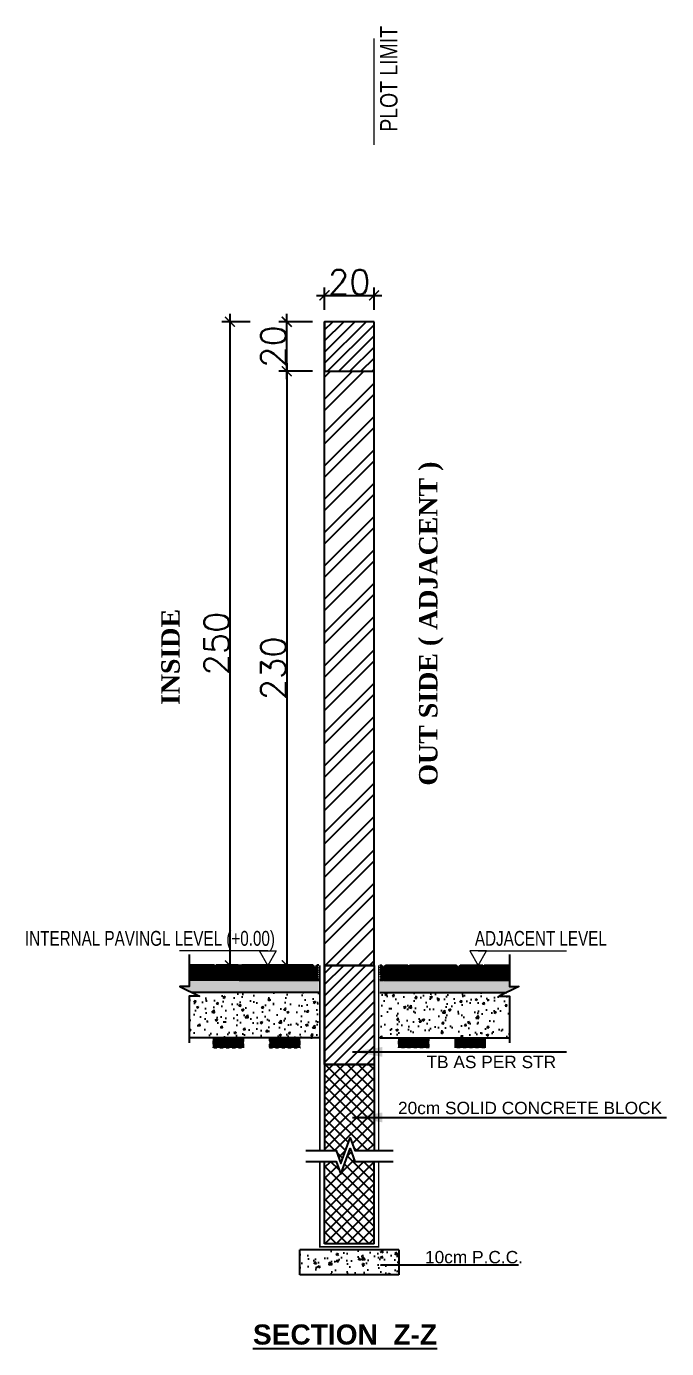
# Model space of a CAD drawing. Header units: centimetres. Extents: x -3744 to 3813, y -6963 to 3597.
# Drawn here: x -643 to 3, y -6954 to -5619 of the extents above; entities that cross this region are included whole.
import ezdxf

# ---------------------------------------------------------------- set-up
doc = ezdxf.new("R2010")
doc.units = ezdxf.units.CM
doc.header["$LTSCALE"] = 100
doc.header["$MEASUREMENT"] = 0
doc.linetypes.add('CENTER2', pattern=[1.125, 0.75, -0.125, 0.125, -0.125])
doc.layers.add('A-DIM-IN', color=6, linetype='Continuous', lineweight=5)
for name, color, linetype in [('A_DIM-AXIS', 6, 'Continuous'), ('ARROW', 8, 'Continuous'), ('AXIS', 9, 'CENTER2'), ('CONC', 3, 'Continuous'), ('HATCH', 8, 'Continuous'), ('L-LANDSCAPE', 11, 'Continuous'), ('LVL', 2, 'Continuous'), ('Section', 7, 'Continuous'), ('TEXT', 3, 'Continuous'), ('WALL-01', 7, 'Continuous'), ('WALL-03', 2, 'Continuous')]:
    doc.layers.add(name, color=color, linetype=linetype)
doc.styles.add('22', font='romans.shx')
doc.styles.add('ARIAL', font='arial.ttf')
doc.styles.add('EN-SCL-DIM', font='swisscl.ttf')
doc.styles.add('SANSSERIFBOLD', font='SASB____.pfb', dxfattribs={"height": 0.7})
doc.styles.add('STYLE1', font='arial.ttf', dxfattribs={"height": 8})
doc.styles.add('T3', font='timesbd.ttf')
doc.dimstyles.new('100', dxfattribs={"dimtxt": 15, "dimasz": 10, "dimexe": 8, "dimexo": 12, "dimgap": 6, "dimtad": 1, "dimdec": 0, "dimzin": 0, "dimdsep": 46, "dimtxsty": '22', "dimblk": 'ARCHTICK', "dimcen": 30, "dimdle": 8, "dimclrd": 1, "dimclre": 1, "dimclrt": 2, "dimadec": 0, "dimazin": 0, "dimtfac": 1, "dimtdec": 0, "dimtmove": 2, "dimatfit": 3, "dimldrblk": 'OBLIQUE', "dimfxl": 100, "dimtolj": 1, "dimtzin": 0, "dimarcsym": 0})
doc.dimstyles.new('D15-1-100', dxfattribs={"dimtxt": 3, "dimasz": 4, "dimexe": 0.1, "dimexo": 0.25, "dimgap": 3, "dimtad": 1, "dimdec": 0, "dimzin": 3, "dimdsep": 46, "dimlunit": 4, "dimtxsty": 'Standard', "dimblk2": 'OBLIQUE', "dimcen": 0, "dimclrd": 8, "dimclre": 8, "dimclrt": 256, "dimadec": 0, "dimazin": 0, "dimtfac": 1, "dimtdec": 0, "dimtix": 1, "dimtmove": 2, "dimatfit": 3, "dimfxl": 1, "dimtolj": 1, "dimtzin": 13, "dimlwd": -1, "dimlwe": -1, "dimarcsym": 0})
pattern_1 = [(37.5, (-184063.3522, -617058.9994), (-0.080001565, 2.4470661866), [0, -1.9304, 0, -2.159, 0, -2.06375]), (7.5, (-184063.3522, -617058.9994), (2.247616416, 3.584125503), [0, -1.0414, 0, -1.7399, 0, -0.66675]), (327.5, (-184064.9143, -617058.9994), (3.954961851, 0.0071859234), [0, -0.635, 0, -2.286, 0, -2.9845]), (317.5, (-184064.9143, -617058.9994), (3.817782262, 1.114646616), [0, -0.3175, 0, -1.4986, 0, -1.7145])]
pattern_2 = [(50, (-155.34, -6632.154), (22.7731, -1.9924), [2.3813, -26.1938]), (355, (-155.34, -6632.154), (-4.4054, 23.8821), [1.905, -20.955]), (100.4514, (-153.442, -6632.32), (18.3677, 21.8897), [2.0238, -22.2613]), (46.184, (-155.34, -6625.804), (33.885, -5.2553), [3.572, -39.2906]), (96.636, (-152.517, -6626.24), (29.6755, 30.9283), [3.0356, -33.392]), (351.184, (-155.34, -6625.804), (29.6755, 30.9283), [2.8575, -31.4325]), (21, (-152.165, -6627.391), (18.9518, -12.7831), [2.3813, -26.1938]), (326, (-152.165, -6627.39), (7.7253, 23.0235), [1.905, -20.955]), (71.4514, (-150.586, -6628.456), (26.677, 10.2403), [2.0238, -22.2612]), (37.5, (-155.34, -6632.154), (0.38608, 10.56938), [0, -20.701, 0, -21.2725, 0, -21.03438]), (7.5, (-155.34, -6632.154), (8.35246, 12.52257), [0, -12.1285, 0, -20.22475, 0, -8.01688]), (327.5, (-162.4205, -6632.154), (16.94882, -0.7161), [0, -7.9375, 0, -24.765, 0, -32.86125]), (317.5, (-165.595, -6632.154), (18.51615, 3.1783), [0, -10.31875, 0, -16.4465, 0, -23.33625])]
pattern_3 = [(135, (-183925.6517, -616586.888), (-1.122532015, -1.122532015), [])]

# ---------------------------------------------------------------- blocks, each defined once
blk = doc.blocks.new('_OBLIQUE')
at = {"color": 0, "linetype": 'ByBlock'}
blk.add_line((-0.5, -0.5), (0.5, 0.5), dxfattribs=at)
blk = doc.blocks.new('*X83')
at = {"color": 0}
for p, q in [((-5508, 1094), (-5500, 1094)), ((-5508, 1084), (-5500, 1084)), ((-5508, 1075), (-5500, 1075)), ((-5503, 1047), (-5503, 1072)), ((-5497, 1072), (-5497, 1095)), ((-5488, 1072), (-5488, 1095)), ((-5478, 1072), (-5478, 1095)), ((-5475, 1094), (-5450, 1094)), ((-5475, 1084), (-5450, 1084)), ((-5475, 1075), (-5450, 1075)), ((-5472, 1047), (-5472, 1072)), ((-5462, 1047), (-5462, 1072)), ((-5453, 1047), (-5453, 1072)), ((-5447, 1072), (-5447, 1095)), ((-5438, 1072), (-5438, 1095)), ((-5428, 1072), (-5428, 1095)), ((-5425, 1094), (-5400, 1094)), ((-5425, 1084), (-5400, 1084)), ((-5425, 1075), (-5400, 1075)), ((-5422, 1047), (-5422, 1072)), ((-5412, 1047), (-5412, 1072)), ((-5403, 1047), (-5403, 1072)), ((-5397, 1072), (-5397, 1095)), ((-5388, 1072), (-5388, 1095)), ((-5378, 1072), (-5378, 1095)), ((-5375, 1094), (-5350, 1094)), ((-5375, 1084), (-5350, 1084)), ((-5375, 1075), (-5350, 1075)), ((-5372, 1047), (-5372, 1072)), ((-5362, 1047), (-5362, 1072)), ((-5353, 1047), (-5353, 1072)), ((-5347, 1072), (-5347, 1095)), ((-5338, 1072), (-5338, 1095)), ((-5328, 1072), (-5328, 1095)), ((-5325, 1094), (-5300, 1094)), ((-5325, 1084), (-5300, 1084)), ((-5325, 1075), (-5300, 1075)), ((-5322, 1047), (-5322, 1072)), ((-5312, 1047), (-5312, 1072)), ((-5303, 1047), (-5303, 1072)), ((-5297, 1072), (-5297, 1095)), ((-5288, 1072), (-5288, 1095)), ((-5278, 1072), (-5278, 1095)), ((-5275, 1094), (-5254, 1094)), ((-5275, 1084), (-5254, 1084)), ((-5275, 1075), (-5254, 1075)), ((-5272, 1047), (-5272, 1072)), ((-5262, 1047), (-5262, 1072)), ((-5051, 1094), (-5050, 1094)), ((-5051, 1084), (-5050, 1084)), ((-5051, 1075), (-5050, 1075)), ((-5047, 1072), (-5047, 1095)), ((-5038, 1072), (-5038, 1095)), ((-5028, 1072), (-5028, 1095)), ((-5025, 1094), (-5000, 1094)), ((-5025, 1084), (-5000, 1084)), ((-5025, 1075), (-5000, 1075)), ((-5022, 1047), (-5022, 1072)), ((-5012, 1047), (-5012, 1072)), ((-5003, 1047), (-5003, 1072)), ((-4997, 1072), (-4997, 1095)), ((-4988, 1072), (-4988, 1095)), ((-4978, 1072), (-4978, 1095)), ((-4975, 1094), (-4950, 1094)), ((-4975, 1084), (-4950, 1084)), ((-4975, 1075), (-4950, 1075)), ((-4972, 1047), (-4972, 1072)), ((-4962, 1047), (-4962, 1072)), ((-4953, 1047), (-4953, 1072)), ((-4947, 1072), (-4947, 1095)), ((-4938, 1072), (-4938, 1095)), ((-4928, 1072), (-4928, 1095)), ((-4925, 1094), (-4900, 1094)), ((-4925, 1084), (-4900, 1084)), ((-4925, 1075), (-4900, 1075)), ((-4922, 1047), (-4922, 1072)), ((-4912, 1047), (-4912, 1072)), ((-4903, 1047), (-4903, 1072)), ((-4897, 1072), (-4897, 1095)), ((-4888, 1072), (-4888, 1095)), ((-4878, 1072), (-4878, 1095)), ((-4875, 1094), (-4850, 1094)), ((-4875, 1084), (-4850, 1084)), ((-4875, 1075), (-4850, 1075)), ((-4872, 1047), (-4872, 1072)), ((-4862, 1047), (-4862, 1072)), ((-4853, 1047), (-4853, 1072)), ((-4847, 1072), (-4847, 1095)), ((-4838, 1072), (-4838, 1095)), ((-4828, 1072), (-4828, 1095)), ((-4825, 1094), (-4800, 1094)), ((-4825, 1084), (-4800, 1084)), ((-4825, 1075), (-4800, 1075)), ((-4822, 1047), (-4822, 1072)), ((-4812, 1047), (-4812, 1072)), ((-4803, 1047), (-4803, 1072)), ((-5508, 1044), (-5500, 1044)), ((-5508, 1034), (-5500, 1034)), ((-5508, 1025), (-5500, 1025)), ((-5503, 1018), (-5503, 1022)), ((-5500, 1069), (-5475, 1069)), ((-5500, 1059), (-5475, 1059)), ((-5500, 1050), (-5475, 1050)), ((-5500, 1019), (-5475, 1019)), ((-5497, 1022), (-5497, 1047)), ((-5488, 1022), (-5488, 1047)), ((-5478, 1022), (-5478, 1047)), ((-5475, 1044), (-5450, 1044)), ((-5475, 1034), (-5450, 1034)), ((-5475, 1025), (-5450, 1025)), ((-5472, 1018), (-5472, 1022)), ((-5462, 1018), (-5462, 1022)), ((-5453, 1018), (-5453, 1022)), ((-5450, 1069), (-5425, 1069)), ((-5450, 1059), (-5425, 1059)), ((-5450, 1050), (-5425, 1050)), ((-5450, 1019), (-5425, 1019)), ((-5447, 1022), (-5447, 1047)), ((-5438, 1022), (-5438, 1047)), ((-5428, 1022), (-5428, 1047)), ((-5425, 1044), (-5400, 1044)), ((-5425, 1034), (-5400, 1034)), ((-5425, 1025), (-5400, 1025)), ((-5422, 1018), (-5422, 1022)), ((-5412, 1018), (-5412, 1022)), ((-5403, 1018), (-5403, 1022)), ((-5400, 1069), (-5375, 1069)), ((-5400, 1059), (-5375, 1059)), ((-5400, 1050), (-5375, 1050)), ((-5400, 1019), (-5375, 1019)), ((-5397, 1022), (-5397, 1047)), ((-5388, 1022), (-5388, 1047)), ((-5378, 1022), (-5378, 1047)), ((-5375, 1044), (-5350, 1044)), ((-5375, 1034), (-5350, 1034)), ((-5375, 1025), (-5350, 1025)), ((-5372, 1018), (-5372, 1022)), ((-5362, 1018), (-5362, 1022)), ((-5353, 1018), (-5353, 1022)), ((-5350, 1069), (-5325, 1069)), ((-5350, 1059), (-5325, 1059)), ((-5350, 1050), (-5325, 1050)), ((-5350, 1019), (-5325, 1019)), ((-5347, 1022), (-5347, 1047)), ((-5338, 1022), (-5338, 1047)), ((-5328, 1022), (-5328, 1047)), ((-5325, 1044), (-5300, 1044)), ((-5325, 1034), (-5300, 1034)), ((-5325, 1025), (-5300, 1025)), ((-5322, 1018), (-5322, 1022)), ((-5312, 1018), (-5312, 1022)), ((-5303, 1018), (-5303, 1022)), ((-5300, 1069), (-5275, 1069)), ((-5300, 1059), (-5275, 1059)), ((-5300, 1050), (-5275, 1050)), ((-5300, 1019), (-5275, 1019)), ((-5297, 1022), (-5297, 1047)), ((-5288, 1022), (-5288, 1047)), ((-5278, 1022), (-5278, 1047)), ((-5275, 1044), (-5254, 1044)), ((-5275, 1034), (-5254, 1034)), ((-5275, 1025), (-5254, 1025)), ((-5272, 1018), (-5272, 1022)), ((-5262, 1018), (-5262, 1022)), ((-5051, 1044), (-5050, 1044)), ((-5051, 1034), (-5050, 1034)), ((-5051, 1025), (-5050, 1025)), ((-5050, 1069), (-5025, 1069)), ((-5050, 1059), (-5025, 1059)), ((-5050, 1050), (-5025, 1050)), ((-5050, 1019), (-5025, 1019)), ((-5047, 1022), (-5047, 1047)), ((-5038, 1022), (-5038, 1047)), ((-5028, 1022), (-5028, 1047)), ((-5025, 1044), (-5000, 1044)), ((-5025, 1034), (-5000, 1034)), ((-5025, 1025), (-5000, 1025)), ((-5022, 1018), (-5022, 1022)), ((-5012, 1018), (-5012, 1022)), ((-5003, 1018), (-5003, 1022)), ((-5000, 1069), (-4975, 1069)), ((-5000, 1059), (-4975, 1059)), ((-5000, 1050), (-4975, 1050)), ((-5000, 1019), (-4975, 1019)), ((-4997, 1022), (-4997, 1047)), ((-4988, 1022), (-4988, 1047)), ((-4978, 1022), (-4978, 1047)), ((-4975, 1044), (-4950, 1044)), ((-4975, 1034), (-4950, 1034)), ((-4975, 1025), (-4950, 1025)), ((-4972, 1018), (-4972, 1022)), ((-4962, 1018), (-4962, 1022)), ((-4953, 1018), (-4953, 1022)), ((-4950, 1069), (-4925, 1069)), ((-4950, 1059), (-4925, 1059)), ((-4950, 1050), (-4925, 1050)), ((-4950, 1019), (-4925, 1019)), ((-4947, 1022), (-4947, 1047)), ((-4938, 1022), (-4938, 1047)), ((-4928, 1022), (-4928, 1047)), ((-4925, 1044), (-4900, 1044)), ((-4925, 1034), (-4900, 1034)), ((-4925, 1025), (-4900, 1025)), ((-4922, 1018), (-4922, 1022)), ((-4912, 1018), (-4912, 1022)), ((-4903, 1018), (-4903, 1022)), ((-4900, 1069), (-4875, 1069)), ((-4900, 1059), (-4875, 1059)), ((-4900, 1050), (-4875, 1050)), ((-4900, 1019), (-4875, 1019)), ((-4897, 1022), (-4897, 1047)), ((-4888, 1022), (-4888, 1047)), ((-4878, 1022), (-4878, 1047)), ((-4875, 1044), (-4850, 1044)), ((-4875, 1034), (-4850, 1034)), ((-4875, 1025), (-4850, 1025)), ((-4872, 1018), (-4872, 1022)), ((-4862, 1018), (-4862, 1022)), ((-4853, 1018), (-4853, 1022)), ((-4850, 1069), (-4825, 1069)), ((-4850, 1059), (-4825, 1059)), ((-4850, 1050), (-4825, 1050)), ((-4850, 1019), (-4825, 1019)), ((-4847, 1022), (-4847, 1047)), ((-4838, 1022), (-4838, 1047)), ((-4828, 1022), (-4828, 1047)), ((-4825, 1044), (-4800, 1044)), ((-4825, 1034), (-4800, 1034)), ((-4825, 1025), (-4800, 1025)), ((-4822, 1018), (-4822, 1022)), ((-4812, 1018), (-4812, 1022)), ((-4803, 1018), (-4803, 1022)), ((-4800, 1069), (-4798, 1069)), ((-4800, 1059), (-4798, 1059)), ((-4800, 1050), (-4798, 1050)), ((-4800, 1019), (-4798, 1019))]:
    blk.add_line(p, q, dxfattribs=at)
blk = doc.blocks.new('FDGG')
at = {"layer": 'A-DIM-IN', "color": 4, "ltscale": 1000}
blk.add_line((434234.7, -5693.8), (434829, -5693.8), dxfattribs=at)
blk.add_lwpolyline([(434234.7, -5792.5), (434291.7, -5693.8), (434177.7, -5693.8), (434234.7, -5792.5)], dxfattribs=at)
at = {"layer": 'A-DIM-IN', "ltscale": 1000, "style": 'EN-SCL-DIM'}
blk.add_attdef('TOPOFFENCE', (434212.9, -5661.1), '', height=100, dxfattribs=at)
blk = doc.blocks.new('_ARCHTICK')
at = {"color": 0, "linetype": 'ByBlock', "const_width": 0.15}
blk.add_lwpolyline([(-0.5, -0.5), (0.5, 0.5)], dxfattribs=at)
blk = doc.blocks.new('*D139')
at = {"layer": 'Defpoints', "color": 0, "transparency": 16777216}
for p in [(-292.1, -5890.4), (-342.1, -5917, 0), (-292.1, -5917, 0)]:
    blk.add_point(p, dxfattribs=at)
at = {"layer": 'WALL-03', "color": 4, "lineweight": -2, "transparency": 16777216}
for p, q in [((-350.1, -5890.4), (-284.1, -5890.4)), ((-342.1, -5905), (-342.1, -5882.4)), ((-292.1, -5905), (-292.1, -5882.4))]:
    blk.add_line(p, q, dxfattribs=at)
at = {"layer": 'WALL-03', "color": 4, "lineweight": -2, "transparency": 16777216, "xscale": 10, "yscale": 10, "zscale": 10, "rotation": 180}
blk.add_blockref('_ARCHTICK', (-342.1, -5890.4), dxfattribs=at)
at = {"layer": 'WALL-03', "color": 4, "lineweight": -2, "transparency": 16777216, "xscale": 10, "yscale": 10, "zscale": 10}
blk.add_blockref('_ARCHTICK', (-292.1, -5890.4), dxfattribs=at)
at = {"layer": 'WALL-03', "color": 3, "transparency": 16777216, "insert": (-317.1, -5876.9), "char_height": 25, "attachment_point": 5, "style": '22'}
blk.add_mtext('\\A1;20', dxfattribs=at)
blk = doc.blocks.new('*D140')
at = {"layer": 'Defpoints', "color": 0, "transparency": 16777216}
for p in [(-405.2, -5917, 0), (-437.7, -6567.3), (-405.2, -6567.3, 0)]:
    blk.add_point(p, dxfattribs=at)
at = {"layer": 'WALL-03', "color": 4, "lineweight": -2, "transparency": 16777216}
for p, q in [((-417.2, -5917), (-445.7, -5917)), ((-437.7, -5909), (-437.7, -6575.3)), ((-417.2, -6567.3), (-445.7, -6567.3))]:
    blk.add_line(p, q, dxfattribs=at)
at = {"layer": 'WALL-03', "color": 4, "lineweight": -2, "transparency": 16777216, "xscale": 10, "yscale": 10, "zscale": 10}
for p, rotation in [((-437.7, -5917), 90), ((-437.7, -6567.3), 270)]:
    blk.add_blockref('_ARCHTICK', p, dxfattribs=dict(at, rotation=rotation))
at = {"layer": 'WALL-03', "color": 3, "transparency": 16777216, "insert": (-451.2, -6242.1), "char_height": 25, "attachment_point": 5, "rotation": 90, "style": '22'}
blk.add_mtext('\\A1;250', dxfattribs=at)
blk = doc.blocks.new('*D141')
at = {"layer": 'Defpoints', "color": 0, "transparency": 16777216}
for p in [(-342.1, -5967, 0), (-380.3, -6567.2), (-342.1, -6567.2, -0.1)]:
    blk.add_point(p, dxfattribs=at)
at = {"layer": 'WALL-03', "color": 1, "lineweight": -2, "transparency": 16777216}
for p, q in [((-354.1, -5967), (-388.3, -5967)), ((-354.1, -6567.2), (-388.3, -6567.2))]:
    blk.add_line(p, q, dxfattribs=at)
at = {"layer": 'WALL-03', "color": 4, "lineweight": -2, "transparency": 16777216}
blk.add_line((-380.3, -5959), (-380.3, -6575.2), dxfattribs=at)
at = {"layer": 'WALL-03', "color": 4, "lineweight": -2, "transparency": 16777216, "xscale": 10, "yscale": 10, "zscale": 10}
for p, rotation in [((-380.3, -5967), 90), ((-380.3, -6567.2), 270)]:
    blk.add_blockref('_ARCHTICK', p, dxfattribs=dict(at, rotation=rotation))
at = {"layer": 'WALL-03', "color": 3, "transparency": 16777216, "insert": (-393.8, -6267.1), "char_height": 25, "attachment_point": 5, "rotation": 90, "style": '22'}
blk.add_mtext('\\A1;230', dxfattribs=at)
blk = doc.blocks.new('*D142')
at = {"layer": 'Defpoints', "color": 0, "transparency": 16777216}
for p in [(-380.3, -5917), (-342.1, -5917, 0), (-342.1, -5967, 0)]:
    blk.add_point(p, dxfattribs=at)
at = {"layer": 'WALL-03', "color": 4, "lineweight": -2, "transparency": 16777216}
for p, q in [((-354.1, -5917), (-388.3, -5917)), ((-380.3, -5975), (-380.3, -5909)), ((-354.1, -5967), (-388.3, -5967))]:
    blk.add_line(p, q, dxfattribs=at)
at = {"layer": 'WALL-03', "color": 4, "lineweight": -2, "transparency": 16777216, "xscale": 10, "yscale": 10, "zscale": 10}
for p, rotation in [((-380.3, -5917), 90), ((-380.3, -5967), 270)]:
    blk.add_blockref('_ARCHTICK', p, dxfattribs=dict(at, rotation=rotation))
at = {"layer": 'WALL-03', "color": 3, "transparency": 16777216, "insert": (-393.8, -5942), "char_height": 25, "attachment_point": 5, "rotation": 90, "style": '22'}
blk.add_mtext('\\A1;20', dxfattribs=at)

msp = doc.modelspace()

# ---------------------------------------------------------------- hatches: boundary and pattern name
at = {"layer": 'A_DIM-AXIS'}
h = msp.add_hatch(dxfattribs=at)
h.set_pattern_fill('ANSI31', color=253, scale=0.5, angle=90, style=0)
h.set_pattern_definition(pattern_3)
h.paths.add_polyline_path([(-310.8, -6572.2, 1), (-311.5, -6572.2, 1)], flags=16)
h.paths.add_polyline_path([(-427, -6568.5), (-425.5, -6568.5), (-425.5, -6567.2), (-377.8, -6567.2), (-377.8, -6568.5), (-376.3, -6568.5), (-376.3, -6567.2), (-353.6, -6567.2), (-353.6, -6568.5), (-352.1, -6568.5), (-352.1, -6582.2), (-427, -6582.2)])
h.paths.add_polyline_path([(-478.9, -6567.2), (-453.4, -6567.2), (-453.4, -6568.5), (-451.9, -6568.5), (-451.9, -6567.2), (-429.2, -6567.2), (-429.2, -6568.5), (-427.7, -6568.5), (-427.7, -6582.2), (-478.9, -6582.2)])
h.paths.add_polyline_path([(-347.9, -6567.2), (-347.9, -6582.2), (-351.3, -6582.2), (-351.3, -6568.5), (-349.8, -6568.5), (-349.8, -6567.2)])
h = msp.add_hatch(dxfattribs=at)
h.set_pattern_fill('ANSI31', color=253, scale=0.5, angle=90, style=0)
h.set_pattern_definition(pattern_3)
h.paths.add_polyline_path([(-323.4, -6572.2, -1), (-322.7, -6572.2, -1)], flags=16)
h.paths.add_polyline_path([(-207.2, -6568.5), (-208.7, -6568.5), (-208.7, -6567.2), (-256.4, -6567.2), (-256.4, -6568.5), (-257.9, -6568.5), (-257.9, -6567.2), (-280.6, -6567.2), (-280.6, -6568.5), (-282.1, -6568.5), (-282.1, -6582.2), (-207.2, -6582.2)])
h.paths.add_polyline_path([(-155.3, -6567.2), (-180.7, -6567.2), (-180.7, -6568.5), (-182.2, -6568.5), (-182.2, -6567.2), (-205, -6567.2), (-205, -6568.5), (-206.5, -6568.5), (-206.5, -6582.2), (-155.3, -6582.2)])
h.paths.add_polyline_path([(-286.3, -6567.2), (-286.3, -6582.2), (-282.8, -6582.2), (-282.8, -6568.5), (-284.3, -6568.5), (-284.3, -6567.2)])
at = {"layer": 'HATCH'}
h = msp.add_hatch(dxfattribs=at)
h.set_pattern_fill('ANSI31', color=256, scale=2.5)
h.set_pattern_definition([(45, (-52346.066, -10524.655), (-5.6126601, 5.6126601), [])])
h.paths.add_polyline_path([(-292.1, -5917), (-342.1, -5917), (-342.1, -5967), (-292.1, -5967)])
h = msp.add_hatch(dxfattribs=at)
h.set_pattern_fill('ANSI32', color=256, scale=2.5)
h.set_pattern_definition([(45, (-52346.066, -10549.884), (-16.83798, 16.83798), []), (45, (-52334.84, -10549.884), (-16.83798, 16.83798), [])])
h.paths.add_polyline_path([(-292.1, -6567.3), (-342.1, -6567.3), (-342.1, -5967), (-292.1, -5967)])
h = msp.add_hatch(dxfattribs=at)
h.set_pattern_fill('ANSI31', color=8, scale=2.5)
h.set_pattern_definition([(45, (-9999.246, -5512.455), (-5.61266, 5.61266), [])])
h.paths.add_polyline_path([(-292.1, -6667.3), (-342.1, -6667.3), (-342.1, -6567.3), (-292.1, -6567.3)])
h = msp.add_hatch(dxfattribs=at)
h.set_pattern_fill('AR-SAND', color=256, scale=0.05)
h.set_pattern_definition(pattern_1)
h.paths.add_polyline_path([(-347.9, -6582.2), (-347.9, -6594.7), (-476.1, -6594.7), (-488.3, -6588.7), (-478.9, -6588.7), (-478.9, -6582.2)])
h = msp.add_hatch(dxfattribs=at)
h.set_pattern_fill('AR-SAND', color=256, scale=0.05)
h.set_pattern_definition(pattern_1)
h.paths.add_polyline_path([(-286.3, -6582.2), (-286.3, -6594.7), (-158.1, -6594.7), (-145.9, -6588.7), (-155.3, -6588.7), (-155.3, -6582.2)])
at = {"layer": 'HATCH', "linetype": 'Continuous'}
h = msp.add_hatch(dxfattribs=at)
h.set_pattern_fill('AR-CONC', color=8, scale=0.125)
h.set_pattern_definition(pattern_2)
h.paths.add_polyline_path([(-478.8, -6598.5), (-468.4, -6598.5), (-476.1, -6594.7), (-347.9, -6594.7), (-347.9, -6640.5), (-478.8, -6640.5)])
h = msp.add_hatch(dxfattribs=at)
h.set_pattern_fill('AR-CONC', color=8, scale=0.125)
h.set_pattern_definition(pattern_2)
h.paths.add_polyline_path([(-155.3, -6598.5), (-165.8, -6598.5), (-158.1, -6594.7), (-286.3, -6594.7), (-286.3, -6640.5), (-155.3, -6640.5)])
at = {"layer": 'HATCH'}
h = msp.add_hatch(dxfattribs=at)
h.set_pattern_fill('ANSI37', color=8, scale=62.5, style=0)
h.set_pattern_definition([(45, (-55596.675, -23934.702), (-5.5242717, 5.5242717), []), (135, (-55596.675, -23934.702), (-5.5242717, -5.5242717), [])])
h.paths.add_polyline_path([(-292.1, -6667.3), (-342.1, -6667.3), (-342.1, -6754.4), (-330.2, -6754.4), (-325.5, -6767.3), (-316.2, -6741.5), (-311.5, -6754.4), (-292.1, -6754.4)])
h = msp.add_hatch(dxfattribs=at)
h.set_pattern_fill('ANSI37', color=8, scale=62.5, style=0)
h.set_pattern_definition([(135, (18640.055, -6715.697), (5.5242717, 5.5242717), []), (45, (18640.055, -6715.697), (5.5242717, -5.5242717), [])])
h.paths.add_polyline_path([(-341.5, -6848.5), (-292.1, -6848.5), (-292.1, -6765.3), (-311.5, -6765.3), (-316.2, -6752.4), (-325.5, -6778.2), (-330.2, -6765.3), (-341.7, -6765.3)])
at = {"layer": 'HATCH', "linetype": 'Continuous'}
h = msp.add_hatch(dxfattribs=at)
h.set_pattern_fill('AR-CONC', color=256, scale=3.125, style=0)
h.set_pattern_definition([(130, (-28779.198, 287.857), (-22.414381, -1.961004), [2.34375, -25.78125]), (185, (-28779.198, 287.857), (4.33598, 23.506004), [1.875, -20.625]), (79.5486, (-28781.066, 287.694), (-18.078418, 21.544986), [1.991881, -21.910691]), (133.8158, (-28779.198, 294.107), (-33.351283, -5.17247), [3.515625, -38.671875]), (83.3644, (-28781.977, 293.676), (-29.20821, 30.441183), [2.98782, -32.86603]), (188.8158, (-28779.198, 294.107), (-29.208186, 30.441206), [2.8125, -30.9375]), (159, (-28782.323, 292.545), (-18.653345, -12.58184), [2.34375, -25.78125]), (214, (-28782.323, 292.545), (-7.603604, 22.660939), [1.875, -20.625]), (108.5486, (-28783.877, 291.496), (-26.256957, 10.079078), [1.991881, -21.910691]), (142.5, (-28779.198, 287.857), (-0.3799955, 10.402933), [0, -20.375, 0, -20.9375, 0, -20.703125]), (172.5, (-28779.198, 287.857), (-8.220923, 12.325366), [0, -11.9375, 0, -19.90625, 0, -7.890625]), (212.5, (-28772.229, 287.857), (-16.6819511, -0.7048397), [0, -7.8125, 0, -24.375, 0, -32.34375]), (222.5, (-28769.104, 287.857), (-18.224568, 3.128281), [0, -10.15625, 0, -16.1875, 0, -22.96875])])
h.paths.add_polyline_path([(-267.1, -6879.8), (-267.1, -6854.8), (-367.1, -6854.8), (-367.1, -6879.8)])

# ---------------------------------------------------------------- linework, layer by layer
at = {"const_width": 1.56, "elevation": 0}
for points in [[(-346.8, -6567.3), (-346.8, -6754.4)], [(-287.4, -6567.3), (-287.4, -6754.4)], [(-346.8, -6765.3), (-346.8, -6851.6), (-287.4, -6851.6), (-287.4, -6765.3)]]:
    msp.add_lwpolyline(points, dxfattribs=at)
at = {"layer": 'AXIS', "elevation": 0}
msp.add_lwpolyline([(-292.1, -5917.7, 0, 0, 0), (-292.1, -5738.5, 1.5, 1.5, 0), (-292.1, -5630.6, 1.5, 1.5, 0)], format="xyseb", dxfattribs=at)
at = {"layer": 'CONC'}
for p, q in [((-267.1, -6854.8, 0), (-367.1, -6854.8, 0)), ((-367.1, -6879.8, 0), (-367.1, -6854.8, 0)), ((-267.1, -6854.8, 0), (-267.1, -6879.8, 0)), ((-267.1, -6879.8, 0), (-367.1, -6879.8, 0))]:
    msp.add_line(p, q, dxfattribs=at)
at = {"layer": 'HATCH', "color": 8, "linetype": 'Continuous'}
for p, q in [((-428.2, -6582.2, -0.1), (-347.9, -6582.2, -0.1)), ((-206, -6582.2, -0.1), (-286.3, -6582.2, -0.1))]:
    msp.add_line(p, q, dxfattribs=at)
at = {"layer": 'L-LANDSCAPE', "elevation": -0.1}
for points in [[(-478.9, -6556.2), (-478.9, -6588.7), (-488.3, -6588.7), (-468.4, -6598.5), (-478.8, -6598.5), (-478.8, -6645.7)], [(-155.3, -6556.2), (-155.3, -6588.7), (-145.9, -6588.7), (-165.8, -6598.5), (-155.3, -6598.5), (-155.3, -6645.7)]]:
    msp.add_lwpolyline(points, dxfattribs=at)
at = {"layer": 'Section', "elevation": 0}
for points in [[(-361.1, -6754.4), (-330.2, -6754.4), (-325.5, -6767.3), (-316.2, -6741.5), (-311.5, -6754.4), (-272.7, -6754.4)], [(-361.1, -6765.3), (-330.2, -6765.3), (-325.5, -6778.2), (-316.2, -6752.4), (-311.5, -6765.3), (-272.7, -6765.3)]]:
    msp.add_lwpolyline(points, dxfattribs=at)
at = {"layer": 'TEXT', "linetype": 'Continuous'}
for p, q in [((-342.1, -6567.3, 0), (-292.1, -6567.3, 0)), ((-292.1, -6567.3, 0), (-342.1, -6567.3, 0)), ((-292.1, -6567.3, 0), (-342.1, -6567.3, 0)), ((-342.1, -6567.3, 0), (-292.1, -6567.3, 0)), ((-292.1, -6567.3, 0), (-342.1, -6567.3, 0)), ((-292.1, -6567.3, 0), (-342.1, -6567.3, 0))]:
    msp.add_line(p, q, dxfattribs=at)
at = {"layer": 'WALL-01'}
for p, q in [((-453.4, -6567.2, -0.1), (-478.9, -6567.2, -0.1)), ((-453.4, -6568.5, -0.1), (-453.4, -6567.2, -0.1)), ((-451.9, -6568.5, -0.1), (-453.4, -6568.5, -0.1)), ((-429.2, -6567.2, -0.1), (-451.9, -6567.2, -0.1)), ((-451.9, -6568.5, -0.1), (-451.9, -6567.2, -0.1)), ((-429.2, -6568.5, -0.1), (-429.2, -6567.2, -0.1)), ((-427.7, -6568.5, -0.1), (-429.2, -6568.5, -0.1)), ((-427.7, -6568.5, -0.1), (-427.7, -6582.2, -0.1)), ((-427, -6568.5, -0.1), (-427, -6582.2, -0.1)), ((-425.5, -6568.5, -0.1), (-427, -6568.5, -0.1)), ((-377.8, -6567.2, -0.1), (-425.5, -6567.2, -0.1)), ((-425.5, -6568.5, -0.1), (-425.5, -6567.2, -0.1)), ((-377.8, -6568.5, -0.1), (-377.8, -6567.2, -0.1)), ((-376.3, -6568.5, -0.1), (-377.8, -6568.5, -0.1)), ((-353.6, -6567.2, -0.1), (-376.3, -6567.2, -0.1)), ((-376.3, -6568.5, -0.1), (-376.3, -6567.2, -0.1)), ((-353.6, -6568.5, -0.1), (-353.6, -6567.2, -0.1)), ((-352.1, -6568.5, -0.1), (-353.6, -6568.5, -0.1)), ((-352.1, -6568.5, -0.1), (-352.1, -6582.2, -0.1)), ((-351.3, -6568.5, -0.1), (-351.3, -6582.2, -0.1)), ((-349.8, -6568.5, -0.1), (-351.3, -6568.5, -0.1)), ((-347.9, -6567.2, -0.1), (-349.8, -6567.2, -0.1)), ((-349.8, -6568.5, -0.1), (-349.8, -6567.2, -0.1)), ((-286.3, -6567.2, -0.1), (-284.3, -6567.2, -0.1)), ((-284.3, -6568.5, -0.1), (-284.3, -6567.2, -0.1)), ((-284.3, -6568.5, -0.1), (-282.8, -6568.5, -0.1)), ((-282.8, -6568.5, -0.1), (-282.8, -6582.2, -0.1)), ((-282.1, -6568.5, -0.1), (-280.6, -6568.5, -0.1)), ((-282.1, -6568.5, -0.1), (-282.1, -6582.2, -0.1)), ((-280.6, -6567.2, -0.1), (-257.9, -6567.2, -0.1)), ((-280.6, -6568.5, -0.1), (-280.6, -6567.2, -0.1)), ((-257.9, -6568.5, -0.1), (-257.9, -6567.2, -0.1)), ((-257.9, -6568.5, -0.1), (-256.4, -6568.5, -0.1)), ((-256.4, -6567.2, -0.1), (-208.7, -6567.2, -0.1)), ((-256.4, -6568.5, -0.1), (-256.4, -6567.2, -0.1)), ((-208.7, -6568.5, -0.1), (-208.7, -6567.2, -0.1)), ((-208.7, -6568.5, -0.1), (-207.2, -6568.5, -0.1)), ((-207.2, -6568.5, -0.1), (-207.2, -6582.2, -0.1)), ((-206.5, -6568.5, -0.1), (-205, -6568.5, -0.1)), ((-206.5, -6568.5, -0.1), (-206.5, -6582.2, -0.1)), ((-205, -6567.2, -0.1), (-182.2, -6567.2, -0.1)), ((-205, -6568.5, -0.1), (-205, -6567.2, -0.1)), ((-182.2, -6568.5, -0.1), (-182.2, -6567.2, -0.1)), ((-182.2, -6568.5, -0.1), (-180.7, -6568.5, -0.1)), ((-180.7, -6567.2, -0.1), (-155.3, -6567.2, -0.1)), ((-180.7, -6568.5, -0.1), (-180.7, -6567.2, -0.1)), ((-427.7, -6582.2, -0.1), (-478.9, -6582.2, -0.1)), ((-352.1, -6582.2, -0.1), (-428.2, -6582.2, -0.1)), ((-347.9, -6582.2, -0.1), (-351.3, -6582.2, -0.1)), ((-286.3, -6582.2, -0.1), (-282.8, -6582.2, -0.1)), ((-282.1, -6582.2, -0.1), (-206, -6582.2, -0.1)), ((-206.5, -6582.2, -0.1), (-155.3, -6582.2, -0.1)), ((-347.9, -6594.7, -0.1), (-476.1, -6594.7, -0.1)), ((-286.3, -6594.7, -0.1), (-158.1, -6594.7, -0.1)), ((-347.9, -6640.5, -0.1), (-478.8, -6640.5, -0.1)), ((-286.3, -6640.5, -0.1), (-155.3, -6640.5, -0.1))]:
    msp.add_line(p, q, dxfattribs=at)
at = {"layer": 'WALL-03'}
for p, q in [((-342.1, -6567.3, 0), (-342.1, -5917, 0)), ((-292.1, -6567.3, 0), (-292.1, -5917, 0))]:
    msp.add_line(p, q, dxfattribs=at)
at = {"layer": 'WALL-03', "color": 6}
for p, q in [((-342.1, -6567.3, 0), (-342.1, -6754.4, 0)), ((-292.1, -6567.3, 0), (-292.1, -6754.4, 0)), ((-292.1, -6848.5, 0), (-342.1, -6848.5, 0))]:
    msp.add_line(p, q, dxfattribs=at)
at = {"layer": 'WALL-03', "linetype": 'Continuous'}
for p, q in [((-342.1, -6567.3, 0), (-292.1, -6567.3, 0)), ((-292.1, -6567.3, 0), (-342.1, -6567.3, 0)), ((-292.1, -6567.3, 0), (-342.1, -6567.3, 0)), ((-342.1, -6567.3, 0), (-292.1, -6567.3, 0)), ((-292.1, -6567.3, 0), (-342.1, -6567.3, 0)), ((-292.1, -6567.3, 0), (-342.1, -6567.3, 0))]:
    msp.add_line(p, q, dxfattribs=at)
at = {"layer": 'WALL-03', "color": 3}
msp.add_line((-342.1, -6667.3, 0), (-292.1, -6667.3, 0), dxfattribs=at)
at = {"layer": 'WALL-03', "color": 6, "elevation": 0}
for points in [[(-292.1, -5917), (-342.1, -5917), (-342.1, -5967), (-292.1, -5967)], [(-292.1, -6667.3), (-342.1, -6667.3), (-342.1, -6567.3), (-292.1, -6567.3)]]:
    msp.add_lwpolyline(points, close=True, dxfattribs=at)
for points in [[(-342.1, -6848.5), (-342.1, -6765.3)], [(-292.1, -6848.5), (-292.1, -6765.3)]]:
    msp.add_lwpolyline(points, dxfattribs=at)

# ---------------------------------------------------------------- block references
at = {"layer": 'HATCH', "color": 8, "linetype": 'Continuous', "yscale": 0.1248150887604993, "zscale": 0.1248150887604993}
for p, xscale in [((232.5, -6777.5, -0.1), 0.1248150887604993), ((-866.7, -6777.5, -0.1), -0.1248150887604993)]:
    msp.add_blockref('*X83', p, dxfattribs=dict(at, xscale=xscale))
at = {"layer": 'LVL', "color": 0}
ref = msp.add_blockref('FDGG', (64735.8, -5698.4, 0), dxfattribs=dict(at, xscale=-0.1500000012514647, yscale=0.1500000012514647, zscale=0.1500000012514647))
ref.add_attrib('TOPOFFENCE', 'INTERNAL PAVINGL LEVEL (+0.00)', (-644.7, -6547.5, 0), dxfattribs={"layer": 'A-DIM-IN', "color": 6, "ltscale": 1000, "height": 15, "style": 'EN-SCL-DIM'})
ref = msp.add_blockref('FDGG', (-65322.1, -5698.4, 0), dxfattribs=dict(at, xscale=0.1500000012514647, yscale=0.1500000012514647, zscale=0.1500000012514647))
ref.add_attrib('TOPOFFENCE', 'ADJACENT LEVEL', (-190.2, -6547.5, 0), dxfattribs={"layer": 'A-DIM-IN', "color": 6, "ltscale": 1000, "height": 15, "style": 'EN-SCL-DIM'})

# ---------------------------------------------------------------- texts
at = {"layer": 'TEXT', "style": 'ARIAL', "width": 0.8}
msp.add_text('PLOT LIMIT', height=17.55, rotation=90, dxfattribs=at).set_placement((-268.4, -5725, 0))
at = {"layer": 'TEXT', "style": 'T3'}
for s, height, p in [('OUT SIDE ( ADJACENT )', 18.667, (-228, -6385.7, -473.3)), ('INSIDE', 18.67, (-488.4, -6304.3, -473.3))]:
    msp.add_text(s, height=height, rotation=90, dxfattribs=at).set_placement(p)
at = {"layer": 'TEXT'}
for s, height, style, p in [('TB AS PER STR', 12.5, 'STYLE1', (-239.1, -6671.1, 0)), ('20cm SOLID CONCRETE BLOCK', 12.5, 'STYLE1', (-267.9, -6717.6, 0)), ('10cm P.C.C.', 12.5, 'STYLE1', (-240.6, -6868.3, 0)), ('%%USECTION  Z-Z', 20.312, 'SANSSERIFBOLD', (-414.4, -6950.4, 0))]:
    msp.add_text(s, height=height, dxfattribs=dict(at, style=style)).set_placement(p)

# ---------------------------------------------------------------- dimensions: what is measured, and where the dimension line sits
at = {"layer": 'WALL-03'}
for p1, p2, distance, text, picture, middle in [((-342.1, -5917, 0), (-292.1, -5917, 0), 26.7, '20', '*D139', (-317.1, -5876.9)), ((-405.2, -5917, 0), (-405.2, -6567.3, 0), -32.5, '250', '*D140', (-451.2, -6242.1))]:
    dim = msp.add_aligned_dim(p1=p1, p2=p2, distance=distance, text=text, dimstyle='100', override={"dimtxt": 25, "dimgap": 1, "dimclrd": 4, "dimclre": 4, "dimclrt": 3, "dimfxl": 0.075}, dxfattribs=at)
    dim.commit()
    dim.dimension.update_dxf_attribs({"geometry": picture, "text_midpoint": middle})
for base, p2, text, override, picture, middle in [((-380.3, -5917), (-342.1, -5917, 0), '20', {"dimtxt": 25, "dimgap": 1, "dimclrd": 4, "dimclre": 4, "dimclrt": 3, "dimfxl": 0.075}, '*D142', (-393.8, -5942)), ((-380.3, -6567.2), (-342.1, -6567.2, -0.1), '230', {"dimtxt": 25, "dimgap": 1, "dimclrd": 4, "dimclrt": 3, "dimfxl": 0.075}, '*D141', (-393.8, -6267.1))]:
    dim = msp.add_linear_dim(base=base, p1=(-342.1, -5967, 0), p2=p2, angle=90, text=text, dimstyle='100', override=override, dxfattribs=at)
    dim.commit()
    dim.dimension.update_dxf_attribs({"geometry": picture, "text_midpoint": middle})

# ---------------------------------------------------------------- leaders
at = {"layer": 'ARROW', "color": 8}
for points, override in [([(-313.8, -6654.7, 0), (-274.2, -6654.7, 0), (-97.5, -6654.7, 0)], {"dimasz": 30}), ([(-313.8, -6720.9, 0), (-274.2, -6720.9, 0), (3.4, -6720.9, 0)], {"dimasz": 30}), ([(-285.7, -6870, 0), (-231.6, -6870, 0), (-146.1, -6870, 0)], {"dimasz": 1, "dimldrblk": 'ARCHTICK'})]:
    msp.add_leader(points, dimstyle='D15-1-100', override=override, dxfattribs=at)

doc.saveas('drawing.dxf')
